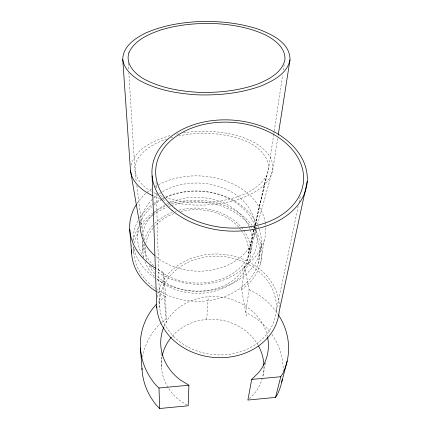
<?xml version="1.0" encoding="UTF-8"?>
<svg xmlns="http://www.w3.org/2000/svg" width="430" height="430" viewBox="0 0 430 430"><rect width="100%" height="100%" fill="white"/><g stroke="black" fill="none" stroke-linecap="round" stroke-linejoin="round"><path stroke-width="0.32" stroke-dasharray="2.15 1.61" d="M206.728 319.463L208.265 296.797M131.15 165.142C135.799 147.673 155.214 140.008 170.968 135.294M246.46 316.195L241.612 289.723L244.681 266.562L253.076 259.408A68.08 52.213 2.3 0 0 265.638 225.825M250.733 253.001L252.206 242.482M244.681 266.562L249.11 289.616L245.756 312.363L253.716 316.76A70.708 63.785 7 0 1 270.271 332.239M273.754 134.241L268.508 169.248L248.486 252.813L266.363 176.01C274.474 159.718 257.753 145.222 243.692 140.309C223.062 132.617 200.186 131.419 178.703 135.901M273.856 133.579L274.152 131.601M274.249 130.94L282.666 74.798M283.359 70.176L284.149 64.887M277.694 138.406L272.824 169.441L257.183 225.718M258.161 263.482L261.359 243.256M260.376 264.025L264.171 240.504M276.275 310.992L298.194 206.303M299.017 202.379L300.253 196.488M265.681 362.7L262.708 376.868A51.364 46.284 7 0 0 263.929 365.887M247.105 260.768L254.367 228.819M254.512 228.169L255.108 225.556M255.253 224.906L266.363 176.01C256.941 191.495 238.252 197.418 221.455 200.853C202.981 203.707 183.701 203.347 165.797 197.633M253.764 238.005L256.103 229.599M256.28 228.948L257 226.363M249.276 398.653L254.388 393.52A51.364 46.284 7 0 0 262.37 378.137M241.612 289.723L249.674 282.671A65.242 51.557 2.2 0 0 254.866 229.185M161.277 322.925L159.342 324.548A70.708 63.785 7 0 0 142.658 357.099M161.761 322.516L166.125 318.866L165.744 296.119L163.55 272.588L156.531 268.685M165.744 296.119L158.632 301.903A74.239 65.403 6.5 0 0 157.283 303.274M167.076 138.998C156.418 142.287 146.135 147.909 139.105 156.756C133.515 164.196 134.929 173.645 136.417 182.175M170.898 137.745L172.806 137.122M176.606 134.133L178.488 133.751M183.502 132.719C204.503 129.817 226.347 131.123 246.288 138.68C259.027 143.894 273.846 153.897 272.824 169.441C269.309 186.663 251.319 195.021 236.21 200.047C214.237 206.196 190.641 206.938 168.485 201.288M160.25 195.634L162.717 196.526M154.101 196.446L159.707 198.477M162.82 199.606L165.932 200.735M249.11 289.616L257.457 294.109A74.239 65.403 6.5 0 1 278.006 314.239M151.441 191.345C143.303 187.061 136.106 179.632 134.907 170.183L128.85 73.202M153.736 192.619L157.176 194.521M156.746 291.631L164.018 295.775L166.48 322.774M187.088 405.081L179.923 400.588A51.364 46.284 7 0 1 168.297 387.925M136.837 185.507L143.303 236.796M143.383 237.462L143.636 239.456M144.222 244.122L145.232 252.114M133.429 246.954L133.87 252.921M128.226 63.172L128.64 69.859M142.357 241.671L142.959 252.276M156.036 182.299L156.214 188.319M156.353 193L159.713 307.385M161.067 353.465L161.492 367.887M163.55 272.588L164.018 295.775M131.731 246.723A65.242 51.557 2.2 0 1 132.284 242.971M132.838 240.51A65.242 51.557 2.2 0 1 139.234 226.588M140.76 224.471A65.242 51.557 2.2 0 1 152.65 213.103M153.188 212.726A65.242 51.557 2.2 0 1 166.077 205.782M167.34 205.282A65.242 51.557 2.2 0 1 169.146 204.615M171.608 203.788A65.242 51.557 2.2 0 1 252.206 225.417M253.001 226.47A65.242 51.557 2.2 0 1 254.506 228.636M271.835 334.368A70.708 63.785 7 0 1 283.144 370.848M167.953 387.371A51.364 46.284 7 0 1 162.051 356.879M172.172 336.249A51.364 46.284 7 0 1 257.892 344.833M252.577 229.298A62.984 49.767 2.2 0 1 236.607 290.659A62.984 49.767 2.2 0 1 157.079 289.589M155.51 288.525A62.984 49.767 2.2 0 1 133.907 247.68M134.509 243.16A62.984 49.767 2.2 0 1 139.648 229.727M141.083 227.465A62.984 49.767 2.2 0 1 152.784 215.253M153.322 214.85A62.984 49.767 2.2 0 1 166.485 207.432M168.925 206.464A62.984 49.767 2.2 0 1 170.791 205.793M171.419 205.583A62.984 49.767 2.2 0 1 249.97 225.68M250.362 226.185A62.984 49.767 2.2 0 1 252.227 228.771M137.003 203.498A68.08 52.213 2.3 0 1 146.006 193.285M146.995 192.43A68.08 52.213 2.3 0 1 151.758 188.813M155.176 186.62A68.08 52.213 2.3 0 1 222.874 179.987A68.08 52.213 2.3 0 1 265.133 222.014M265.24 222.649A68.08 52.213 2.3 0 1 265.579 225.186M164.163 326.139A53.927 47.45 6.4 0 1 219.09 296.91A53.927 47.45 6.4 0 1 267.428 336.432M255.194 230.077A57.48 44.053 2.3 0 1 217.827 268.734A57.48 44.053 2.3 0 1 156.069 256.694M140.374 224.455A57.48 44.053 2.3 0 1 153.15 198.606M153.644 198.155A57.48 44.053 2.3 0 1 158.702 194.145M159.234 193.779A57.48 44.053 2.3 0 1 161.427 192.366M162.551 191.699A57.48 44.053 2.3 0 1 223.853 188.259A57.48 44.053 2.3 0 1 255.226 229.416M243.74 230.367A53.96 42.613 2.2 0 1 228.196 285.842A53.96 42.613 2.2 0 1 156.461 278.393M154.128 276.13A53.96 42.613 2.2 0 1 145.018 261.832M143.727 257.457A53.96 42.613 2.2 0 1 143.668 242.66M144.319 240.155A53.96 42.613 2.2 0 1 153.058 225.137M154.848 223.315A53.96 42.613 2.2 0 1 172.231 212.404M175.268 211.313A53.96 42.613 2.2 0 1 176.515 210.915M179.041 210.2A53.96 42.613 2.2 0 1 240.94 226.825M241.359 227.309A53.96 42.613 2.2 0 1 242.945 229.276M241.466 230.577A51.707 40.828 2.2 0 1 226.056 284.644A51.707 40.828 2.2 0 1 156.407 275.377M154.644 273.491A51.707 40.828 2.2 0 1 148.533 264.353M146.834 260.139A51.707 40.828 2.2 0 1 145.356 246.084M145.765 243.45A51.707 40.828 2.2 0 1 153.343 227.809M153.763 227.309A51.707 40.828 2.2 0 1 174.456 213.377M180.89 211.436A51.707 40.828 2.2 0 1 239.005 227.524M239.44 228.024A51.707 40.828 2.2 0 1 241.079 230.055M255.253 226.755A59.904 46.531 2.3 0 1 227.97 278.194A59.904 46.531 2.3 0 1 156.3 270.948M154.752 269.75A59.904 46.531 2.3 0 1 150.194 265.654M143.706 257.559A59.904 46.531 2.3 0 1 138.928 226.54M140.223 222.821A59.904 46.531 2.3 0 1 151.871 206.701M153.902 204.981A59.904 46.531 2.3 0 1 162.502 199.3M163.077 198.993A59.904 46.531 2.3 0 1 164.233 198.402M165.996 197.553A59.904 46.531 2.3 0 1 254.813 225.519M249.088 226.68A55.002 42.866 2.3 0 1 225.503 277.409A55.002 42.866 2.3 0 1 156.606 268.417M153.73 265.692A55.002 42.866 2.3 0 1 142.292 240.37M142.459 235.823A55.002 42.866 2.3 0 1 152.666 214.393M154.488 212.565A55.002 42.866 2.3 0 1 165.142 204.874M165.706 204.567A55.002 42.866 2.3 0 1 168.012 203.411M168.598 203.137A55.002 42.866 2.3 0 1 248.809 226.078M259.209 229.077A64.199 50.063 2.3 0 1 231.2 284.02A64.199 50.063 2.3 0 1 155.133 278.183M154.58 277.796A64.199 50.063 2.3 0 1 133.633 246.938M133.031 240.993A64.199 50.063 2.3 0 1 138.218 220.348M139.508 218.171A64.199 50.063 2.3 0 1 153.225 203.852M153.746 203.481A64.199 50.063 2.3 0 1 161.519 198.832M162.11 198.536A64.199 50.063 2.3 0 1 165.12 197.144M165.733 196.881A64.199 50.063 2.3 0 1 257.188 224.159M258.022 225.976A64.199 50.063 2.3 0 1 258.994 228.448M157.143 297.281A61.463 51.745 5.8 0 1 221.568 254.221A61.463 51.745 5.8 0 1 279.355 306.902M173.564 336.292A58.528 49.262 5.8 0 0 273.088 323.65A58.528 49.262 5.8 0 0 207.351 256.737A58.528 49.262 5.8 0 0 173.564 336.292"/><path stroke-width="0.64" d="M163.905 326.752A53.927 47.45 6.4 0 0 180.218 379.878L188.926 385.226L188.189 405.775L159.734 408.5L156.799 405.662A70.708 63.785 7 0 1 141.986 368.3M278.21 135.106L290.013 59.84C290.153 42.785 271.916 34.33 258.253 29.175C239.607 23.064 219.88 21.032 200.321 21.5C181.471 22.381 162.497 25.472 145.179 33.25C134.832 38.474 122.937 46.483 122.743 59.367L130.467 170.441L140.411 228.47A57.48 44.053 2.3 0 0 154.58 255.42M267.562 337.082A53.927 47.45 6.4 0 1 258.505 372.708L251.7 379.416L247.884 400.05L275.549 397.401L277.554 394.149A70.708 63.785 7 0 0 282.268 379.432M307.256 181.267L279.199 311.411A61.463 51.745 5.8 0 1 217.112 357.642A61.463 51.745 5.8 0 1 156.676 306.327M275.549 397.401L280.774 376.723L282.859 373.385A74.239 65.403 6.5 0 0 278.361 314.776M281.741 382.039L287.192 360.947M290.013 59.84C287.208 73.621 273.389 80.684 261.601 85.758C241.079 93.272 219.053 95.53 197.316 94.831C177.187 93.563 156.703 90.042 138.885 80.12C131.37 75.266 123.915 68.768 122.743 59.367M156.407 304.209A74.239 65.403 6.5 0 0 155.891 385.07L158.976 388L188.926 385.226M251.7 379.416L280.774 376.723M152.951 195.806C142.545 190.866 131.886 182.685 130.467 170.441M155.364 268.035L153.021 266.734A68.08 52.213 2.3 0 1 136.278 204.61M156.187 291.309L153.945 290.035A65.242 51.557 2.2 0 1 131.537 249.9M129.726 229.185L131.591 253.082M140.438 348.01L142.05 369.623M158.976 388L159.734 408.5M152.096 175.827L156.762 307.622M162.303 355.61A51.364 46.284 7 0 1 171.328 337.238M258.537 345.978A51.364 46.284 7 0 1 263.907 365.237M129.038 52.363C125.087 63.527 134.305 73.331 143.238 78.577C159.939 87.833 179.106 91.122 197.95 92.31C218.295 92.966 238.913 90.859 258.129 83.861C269.223 79.115 282.198 72.519 284.945 59.603C285.611 47.923 275.157 40.097 265.896 35.19C250.104 27.644 232.619 24.628 215.269 23.591C196.623 22.908 177.81 24.687 159.939 30.224C148.001 34.545 134.843 40.248 129.038 52.363M174.666 208.19A74.11 52.799 4.9 0 0 300.006 194.408A74.11 52.799 4.9 0 0 214.269 122.727A74.11 52.799 4.9 0 0 174.666 208.19M172.075 210.415A77.841 55.47 4.9 0 0 303.612 195.596A77.841 55.47 4.9 0 0 213.221 120.502A77.841 55.47 4.9 0 0 172.075 210.415"/></g></svg>
